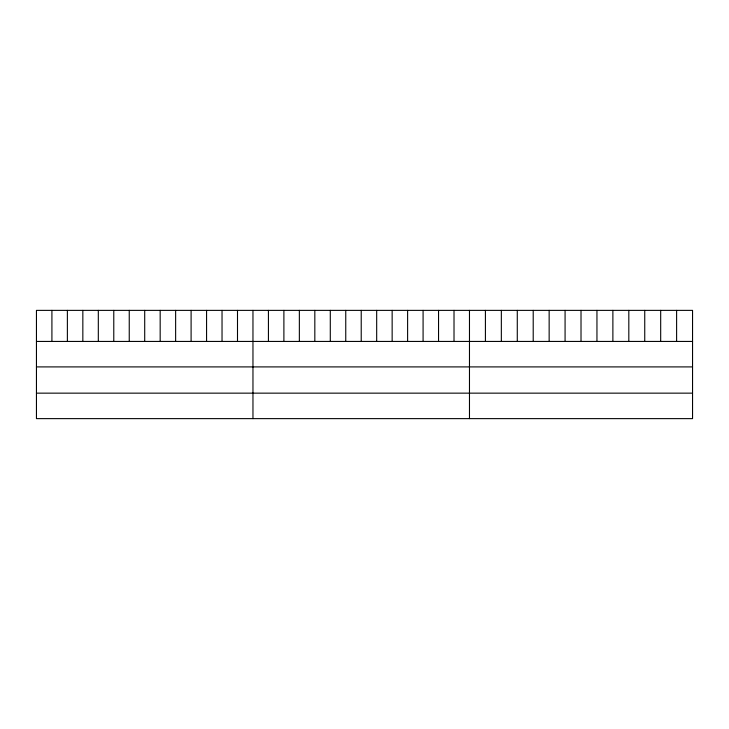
<?xml version="1.0" encoding="UTF-8"?>
<svg xmlns="http://www.w3.org/2000/svg" width="729" height="729" viewBox="0 0 729 729"><rect width="100%" height="100%" fill="white"/><g stroke="black" fill="none" stroke-linecap="round" stroke-linejoin="round"><path stroke-width="1.09" d="M692.55 341.436L692.55 418.628L36.45 418.628L36.45 310.372L692.55 310.372L692.55 341.436L36.45 341.436M36.45 366.906L692.55 366.906M36.45 393.15L692.55 393.15M676.612 310.372L676.612 341.436M660.684 310.372L660.684 341.436M644.746 310.372L644.746 341.436M628.817 310.372L628.817 341.436M612.879 310.372L612.879 341.436M596.951 310.372L596.951 341.436M581.013 310.372L581.013 341.436M565.075 310.372L565.075 341.436M549.147 310.372L549.147 341.436M533.209 310.372L533.209 341.436M517.28 310.372L517.28 341.436M501.342 310.372L501.342 341.436M485.414 310.372L485.414 341.436M469.476 310.372L469.476 418.628M454.012 310.372L454.012 341.436M438.548 310.372L438.548 341.436M423.084 310.372L423.084 341.436M407.611 310.372L407.611 341.436M392.147 310.372L392.147 341.436M376.683 310.372L376.683 341.436M361.219 310.372L361.219 341.436M345.756 310.372L345.756 341.436M330.292 310.372L330.292 341.436M314.828 310.372L314.828 341.436M299.355 310.372L299.355 341.436M283.891 310.372L283.891 341.436M268.427 310.372L268.427 341.436M252.963 310.372L252.963 418.628M237.499 310.372L237.499 341.436M222.035 310.372L222.035 341.436M206.571 310.372L206.571 341.436M191.098 310.372L191.098 341.436M175.634 310.372L175.634 341.436M160.17 310.372L160.17 341.436M144.707 310.372L144.707 341.436M129.243 310.372L129.243 341.436M113.779 310.372L113.779 341.436M98.315 310.372L98.315 341.436M82.842 310.372L82.842 341.436M67.378 310.372L67.378 341.436M51.914 310.372L51.914 341.436"/></g></svg>
